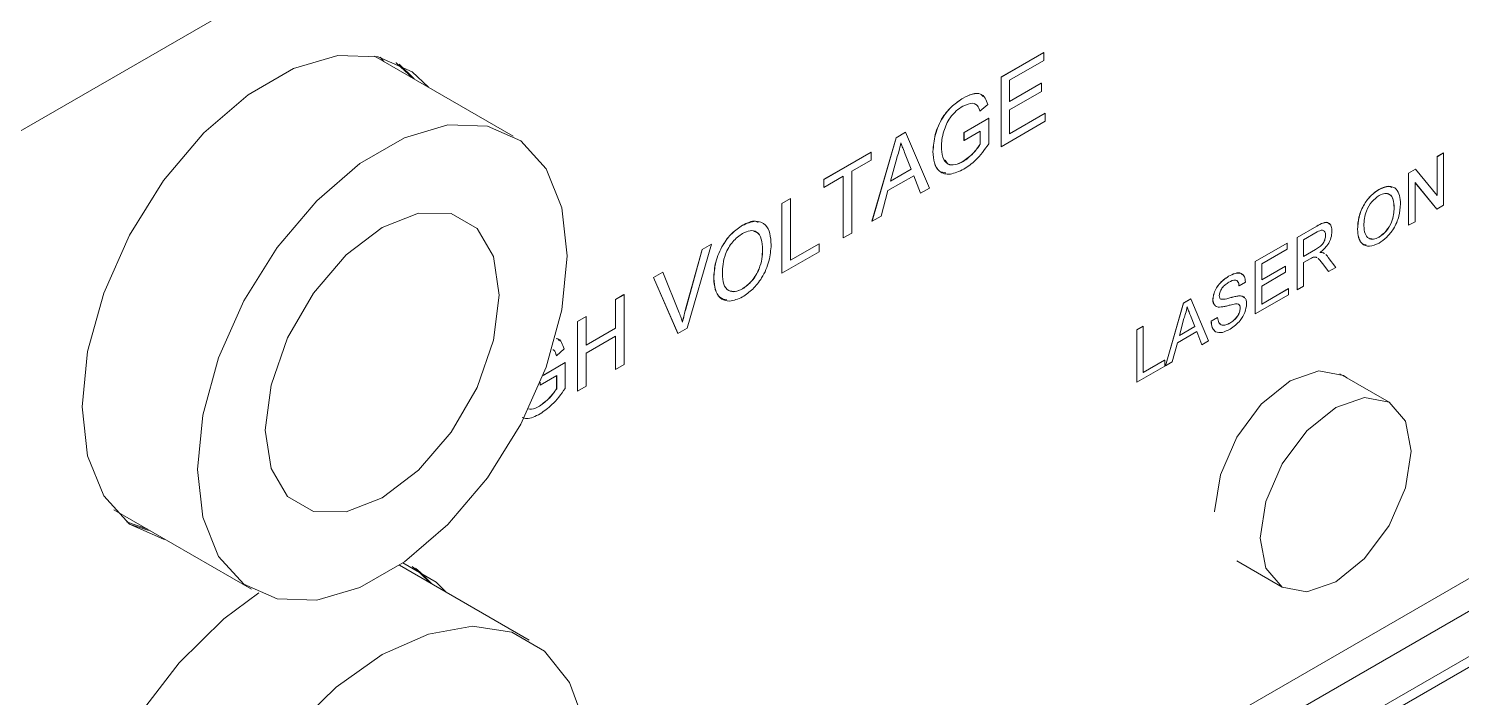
# Model space of a CAD drawing. Header units: inches. Extents: x 0.2 to 38.3, y 0.1 to 29.6.
# Drawn here: x 31.954 to 33.296, y 15.186 to 15.812 of the extents above; entities that cross this region are included whole.
import ezdxf

# ---------------------------------------------------------------- set-up
doc = ezdxf.new("R2010")
doc.units = ezdxf.units.IN
doc.header["$LTSCALE"] = 3.5
doc.header["$MEASUREMENT"] = 0

msp = doc.modelspace()

# ---------------------------------------------------------------- linework, layer by layer
at = {"color": 7, "linetype": 'Continuous', "lineweight": 15}
for p, q in [((31.6304, 15.5339), (37.0134, 18.6414)), ((31.6083, 14.3189), (36.8119, 17.3228)), ((36.8384, 17.3074), (31.6211, 14.2956)), ((31.5952, 14.2383), (36.8751, 17.2863)), ((31.8424, 14.3709), (36.6629, 17.1537)), ((32.408, 15.7116), (32.2781, 15.7866)), ((32.287, 15.7814), (32.2836, 15.7854)), ((32.865, 15.767), (32.9049, 15.79)), ((32.8651, 15.7669), (32.905, 15.7899)), ((32.905, 15.7824), (32.873, 15.764)), ((32.905, 15.7899), (32.9049, 15.79)), ((32.905, 15.7899), (32.905, 15.7824)), ((32.3153, 15.7651), (32.3013, 15.779)), ((32.865, 15.7016), (32.865, 15.767)), ((32.8651, 15.7669), (32.865, 15.767)), ((32.8651, 15.7016), (32.8651, 15.7669)), ((32.873, 15.764), (32.873, 15.7439)), ((32.873, 15.744), (32.9027, 15.7611)), ((32.873, 15.7439), (32.9028, 15.7611)), ((32.9028, 15.7535), (32.873, 15.7363)), ((32.9028, 15.7611), (32.9027, 15.7611)), ((32.9028, 15.7611), (32.9028, 15.7535)), ((32.8295, 15.7472), (32.8294, 15.7472)), ((32.8525, 15.7413), (32.8452, 15.7349)), ((32.8302, 15.715), (32.8534, 15.7284)), ((32.8303, 15.715), (32.8535, 15.7284)), ((32.8452, 15.7349), (32.8452, 15.735)), ((32.8535, 15.7284), (32.8534, 15.7284)), ((32.8535, 15.7284), (32.8535, 15.7042)), ((32.9064, 15.7255), (32.8651, 15.7016)), ((32.873, 15.7363), (32.873, 15.7137)), ((32.873, 15.7138), (32.9063, 15.733)), ((32.873, 15.7137), (32.9064, 15.733)), ((32.9064, 15.733), (32.9063, 15.733)), ((32.9064, 15.733), (32.9064, 15.7255)), ((32.7666, 15.7101), (32.7756, 15.7153)), ((32.7666, 15.7101), (32.7756, 15.7153)), ((32.7756, 15.7153), (32.7981, 15.6629)), ((32.7756, 15.7153), (32.7756, 15.7153)), ((32.8302, 15.7075), (32.8302, 15.715)), ((32.8303, 15.715), (32.8302, 15.715)), ((32.8455, 15.7163), (32.8303, 15.7075)), ((32.8303, 15.7075), (32.8303, 15.715)), ((32.8454, 15.7039), (32.8454, 15.7162)), ((32.8455, 15.7039), (32.8455, 15.7163)), ((32.7441, 15.6319), (32.7666, 15.7101)), ((32.7442, 15.6318), (32.7666, 15.7101)), ((32.7666, 15.7101), (32.7666, 15.7101)), ((32.8303, 15.7075), (32.8302, 15.7075)), ((32.8455, 15.7039), (32.8454, 15.7039)), ((32.8651, 15.7016), (32.865, 15.7016)), ((32.6989, 15.6711), (32.7432, 15.6966)), ((32.699, 15.671), (32.7432, 15.6966)), ((32.7432, 15.689), (32.7251, 15.6786)), ((32.7432, 15.6966), (32.7432, 15.689)), ((32.7432, 15.6966), (32.7432, 15.6966)), ((32.7673, 15.6909), (32.7615, 15.6694)), ((32.7807, 15.6806), (32.7752, 15.6946)), ((32.7753, 15.6946), (32.7752, 15.6946)), ((32.7808, 15.6806), (32.7753, 15.6946)), ((32.8012, 15.6971), (32.8012, 15.6971)), ((32.8294, 15.6877), (32.8293, 15.6878)), ((33.2733, 15.6924), (33.2793, 15.6958)), ((33.2733, 15.6559), (33.2733, 15.6924)), ((33.2734, 15.6923), (33.2733, 15.6924)), ((33.2734, 15.6923), (33.2794, 15.6958)), ((33.2734, 15.6558), (33.2734, 15.6923)), ((33.2794, 15.6958), (33.2793, 15.6958)), ((33.2794, 15.6958), (33.2794, 15.6468)), ((32.7171, 15.674), (32.699, 15.6635)), ((32.717, 15.6162), (32.717, 15.6739)), ((32.7171, 15.6162), (32.7171, 15.674)), ((32.7251, 15.6786), (32.7251, 15.6208)), ((32.7832, 15.6744), (32.7591, 15.6605)), ((32.7615, 15.6694), (32.7808, 15.6806)), ((32.7615, 15.6695), (32.7807, 15.6806)), ((32.7808, 15.6806), (32.7807, 15.6806)), ((32.7896, 15.6581), (32.7832, 15.6744)), ((32.7896, 15.6581), (32.7832, 15.6744)), ((33.2467, 15.677), (33.253, 15.6806)), ((33.2467, 15.677), (33.253, 15.6806)), ((33.2467, 15.628), (33.2467, 15.677)), ((33.2467, 15.677), (33.2467, 15.677)), ((33.2467, 15.628), (33.2467, 15.677)), ((33.253, 15.6806), (33.253, 15.6806)), ((33.253, 15.6806), (33.2734, 15.6558)), ((32.6989, 15.6635), (32.6989, 15.6711)), ((32.699, 15.671), (32.6989, 15.6711)), ((32.699, 15.6635), (32.6989, 15.6635)), ((32.699, 15.6635), (32.699, 15.671)), ((32.7591, 15.6605), (32.7527, 15.6367)), ((32.7981, 15.6629), (32.7896, 15.6581)), ((33.219, 15.6616), (33.2189, 15.6616)), ((33.273, 15.6432), (33.2527, 15.668)), ((33.2527, 15.668), (33.2527, 15.6314)), ((33.273, 15.6432), (33.2527, 15.6679)), ((32.6598, 15.6485), (32.6677, 15.6531)), ((32.6598, 15.6484), (32.6678, 15.653)), ((32.6598, 15.5831), (32.6598, 15.6485)), ((32.6598, 15.6484), (32.6598, 15.6485)), ((32.6598, 15.5831), (32.6598, 15.6484)), ((32.6678, 15.653), (32.6677, 15.6531)), ((32.6678, 15.653), (32.6678, 15.5953)), ((32.7896, 15.6581), (32.7896, 15.6581)), ((33.2794, 15.6468), (33.273, 15.6432)), ((32.7442, 15.6318), (32.7441, 15.6319)), ((32.7527, 15.6367), (32.7442, 15.6318)), ((33.2331, 15.6446), (33.2331, 15.6446)), ((33.273, 15.6432), (33.273, 15.6432)), ((32.6229, 15.6279), (32.6228, 15.628)), ((32.7251, 15.6208), (32.7171, 15.6162)), ((33.1422, 15.6167), (33.1606, 15.6273)), ((33.1423, 15.6167), (33.1607, 15.6273)), ((33.1609, 15.6218), (33.1483, 15.6145)), ((33.1607, 15.6273), (33.1606, 15.6273)), ((33.1689, 15.6187), (33.1689, 15.6187)), ((33.1989, 15.6242), (33.1988, 15.6242)), ((33.2527, 15.6314), (33.2467, 15.628)), ((33.2467, 15.628), (33.2467, 15.628)), ((32.5696, 15.5496), (32.5851, 15.6054)), ((32.5697, 15.5496), (32.5851, 15.6053)), ((32.5938, 15.6103), (32.5709, 15.5318)), ((32.5851, 15.6054), (32.5937, 15.6103)), ((32.5851, 15.6053), (32.5938, 15.6103)), ((32.5851, 15.6053), (32.5851, 15.6054)), ((32.5938, 15.6103), (32.5937, 15.6103)), ((32.6417, 15.6053), (32.6416, 15.6053)), ((32.6678, 15.5953), (32.6946, 15.6108)), ((32.6678, 15.5953), (32.6946, 15.6107)), ((32.6946, 15.6107), (32.6946, 15.6108)), ((32.6946, 15.6107), (32.6946, 15.6032)), ((32.7171, 15.6162), (32.717, 15.6162)), ((33.1031, 15.5941), (33.133, 15.6114)), ((33.1031, 15.5941), (33.133, 15.6113)), ((33.133, 15.6057), (33.1091, 15.5919)), ((33.133, 15.6113), (33.133, 15.6114)), ((33.133, 15.6113), (33.133, 15.6057)), ((33.1422, 15.5677), (33.1422, 15.6167)), ((33.1423, 15.6167), (33.1422, 15.6167)), ((33.1423, 15.5677), (33.1423, 15.6167)), ((33.1483, 15.6145), (33.1483, 15.5988)), ((33.1483, 15.5988), (33.1596, 15.6054)), ((33.1483, 15.5988), (33.1596, 15.6053)), ((33.1596, 15.6053), (33.1596, 15.6054)), ((33.219, 15.617), (33.2189, 15.617)), ((32.6946, 15.6032), (32.6598, 15.5831)), ((33.1031, 15.5451), (33.1031, 15.5941)), ((33.1031, 15.5941), (33.1031, 15.5941)), ((33.1031, 15.5451), (33.1031, 15.5941)), ((33.1091, 15.5919), (33.1091, 15.5768)), ((33.1544, 15.5967), (33.1483, 15.5931)), ((33.1483, 15.5931), (33.1483, 15.5711)), ((33.1715, 15.5846), (33.1662, 15.5919)), ((33.1663, 15.5919), (33.1662, 15.5919)), ((33.1715, 15.5846), (33.1663, 15.5919)), ((33.1669, 15.6022), (33.1677, 15.6015)), ((33.167, 15.6021), (33.1669, 15.6022)), ((33.167, 15.6021), (33.1678, 15.6015)), ((33.1714, 15.598), (33.1784, 15.5885)), ((32.5394, 15.579), (32.5481, 15.584)), ((32.5622, 15.5269), (32.5394, 15.579)), ((32.5395, 15.579), (32.5394, 15.579)), ((32.5395, 15.579), (32.5481, 15.584)), ((32.5623, 15.5268), (32.5395, 15.579)), ((32.5481, 15.584), (32.5635, 15.546)), ((32.5481, 15.584), (32.5481, 15.584)), ((32.596, 15.5781), (32.5959, 15.5781)), ((32.6598, 15.5831), (32.6598, 15.5831)), ((33.0781, 15.5803), (33.0781, 15.5803)), ((33.1091, 15.5769), (33.1313, 15.5897)), ((33.1091, 15.5768), (33.1314, 15.5897)), ((33.1314, 15.584), (33.1091, 15.5711)), ((33.1314, 15.5897), (33.1313, 15.5897)), ((33.1314, 15.5897), (33.1314, 15.584)), ((33.1784, 15.5885), (33.1715, 15.5846)), ((33.1715, 15.5846), (33.1715, 15.5846)), ((32.6228, 15.5684), (32.6227, 15.5685)), ((33.0879, 15.5714), (33.0878, 15.5715)), ((33.0939, 15.5749), (33.0879, 15.5714)), ((33.1091, 15.5711), (33.1091, 15.5542)), ((33.1091, 15.5543), (33.1341, 15.5687)), ((33.1091, 15.5542), (33.1341, 15.5686)), ((33.1341, 15.5686), (33.1341, 15.5687)), ((33.1341, 15.5686), (33.1341, 15.563)), ((33.1423, 15.5677), (33.1422, 15.5677)), ((33.1483, 15.5711), (33.1423, 15.5677)), ((32.5038, 15.5585), (32.5118, 15.5631)), ((32.5038, 15.5317), (32.5038, 15.5585)), ((32.5039, 15.5584), (32.5038, 15.5585)), ((32.5039, 15.5584), (32.5119, 15.563)), ((32.5039, 15.5316), (32.5039, 15.5584)), ((32.5119, 15.563), (32.5118, 15.5631)), ((32.5119, 15.563), (32.5119, 15.4977)), ((33.0189, 15.4965), (33.0358, 15.5553)), ((33.019, 15.4965), (33.0358, 15.5552)), ((33.0358, 15.5553), (33.0425, 15.5592)), ((33.0358, 15.5552), (33.0426, 15.5591)), ((33.0358, 15.5552), (33.0358, 15.5553)), ((33.0426, 15.5591), (33.0425, 15.5592)), ((33.0426, 15.5591), (33.0594, 15.5198)), ((33.0634, 15.5583), (33.0633, 15.5584)), ((33.0876, 15.5619), (33.0875, 15.5619)), ((33.1341, 15.563), (33.1031, 15.5451)), ((32.4683, 15.5379), (32.4763, 15.5425)), ((32.4683, 15.4726), (32.4683, 15.5379)), ((32.4684, 15.5379), (32.4683, 15.5379)), ((32.4684, 15.5379), (32.4763, 15.5425)), ((32.4684, 15.4726), (32.4684, 15.5379)), ((32.4763, 15.5425), (32.4763, 15.5425)), ((32.4763, 15.5425), (32.4763, 15.5157)), ((32.5697, 15.5496), (32.5696, 15.5496)), ((33.0363, 15.5408), (33.032, 15.5247)), ((33.0465, 15.5331), (33.0423, 15.5436)), ((33.0464, 15.5331), (33.0423, 15.5436)), ((33.0423, 15.5436), (33.0423, 15.5436)), ((33.0617, 15.5382), (33.0677, 15.5417)), ((33.0618, 15.5382), (33.0617, 15.5382)), ((33.0618, 15.5382), (33.0678, 15.5416)), ((33.0678, 15.5416), (33.0677, 15.5417)), ((33.089, 15.5505), (33.0889, 15.5505)), ((33.1031, 15.5451), (33.1031, 15.5451)), ((32.4763, 15.5158), (32.5038, 15.5317)), ((32.4763, 15.5157), (32.5039, 15.5316)), ((32.5039, 15.5316), (32.5038, 15.5317)), ((32.5623, 15.5268), (32.5622, 15.5269)), ((32.5709, 15.5318), (32.5623, 15.5268)), ((32.9921, 15.53), (32.9981, 15.5335)), ((32.9921, 15.4811), (32.9921, 15.53)), ((32.9922, 15.53), (32.9921, 15.53)), ((32.9922, 15.53), (32.9981, 15.5335)), ((32.9922, 15.481), (32.9922, 15.53)), ((32.9981, 15.5335), (32.9981, 15.4901)), ((32.9981, 15.5335), (32.9981, 15.5335)), ((33.0483, 15.5285), (33.0302, 15.518)), ((33.032, 15.5247), (33.0465, 15.5331)), ((33.032, 15.5248), (33.0464, 15.5331)), ((33.0465, 15.5331), (33.0464, 15.5331)), ((33.053, 15.5162), (33.0482, 15.5284)), ((33.0531, 15.5162), (33.0483, 15.5285)), ((33.0793, 15.5363), (33.0792, 15.5364)), ((32.4558, 15.5123), (32.4485, 15.5059)), ((32.5039, 15.5241), (32.4763, 15.5082)), ((32.5038, 15.4931), (32.5038, 15.524)), ((32.5039, 15.4931), (32.5039, 15.5241)), ((33.0302, 15.518), (33.0253, 15.5002)), ((33.0531, 15.5162), (33.053, 15.5162)), ((33.0594, 15.5198), (33.0531, 15.5162)), ((32.4361, 15.4876), (32.4567, 15.4994)), ((32.4361, 15.4874), (32.4568, 15.4994)), ((32.4485, 15.5059), (32.4485, 15.506)), ((32.4568, 15.4994), (32.4567, 15.4994)), ((32.4568, 15.4994), (32.4568, 15.4752)), ((32.4763, 15.5082), (32.4763, 15.4772)), ((32.5119, 15.4977), (32.5039, 15.4931)), ((32.9981, 15.4902), (33.0182, 15.5018)), ((32.9981, 15.4901), (33.0183, 15.5017)), ((33.0183, 15.5017), (33.0182, 15.5018)), ((33.0183, 15.5017), (33.0183, 15.4961)), ((33.0253, 15.5002), (33.019, 15.4965)), ((32.4488, 15.4872), (32.4335, 15.4784)), ((32.4487, 15.4749), (32.4487, 15.4872)), ((32.4488, 15.4749), (32.4488, 15.4872)), ((32.5039, 15.4931), (32.5038, 15.4931)), ((33.0183, 15.4961), (32.9922, 15.481)), ((33.019, 15.4965), (33.0189, 15.4965)), ((33.2284, 15.4623), (33.1823, 15.4889)), ((32.4335, 15.4784), (32.4335, 15.481)), ((32.4335, 15.4785), (32.4335, 15.4808)), ((32.4335, 15.4784), (32.4335, 15.4785)), ((32.4488, 15.4749), (32.4487, 15.4749)), ((32.4684, 15.4726), (32.4683, 15.4726)), ((32.4763, 15.4772), (32.4684, 15.4726)), ((32.9922, 15.481), (32.9921, 15.4811)), ((32.4327, 15.4587), (32.4326, 15.4587)), ((32.0342, 15.3616), (32.163, 15.2873)), ((32.046, 15.3503), (32.0658, 15.3434)), ((32.423, 15.2395), (32.3016, 15.3096)), ((33.0857, 15.3138), (33.1284, 15.2891))]:
    msp.add_line(p, q, dxfattribs=at)
at = {"color": 7, "linetype": 'Continuous', "lineweight": 15, "flags": 128}
for points in [[(32.3289, 15.7573), (32.3134, 15.7717), (32.2815, 15.7859), (32.2438, 15.787), (32.2024, 15.7749), (32.1598, 15.7503), (32.1184, 15.7146), (32.0807, 15.67), (32.0488, 15.6189), (32.0246, 15.5645), (32.0095, 15.5097), (32.0043, 15.4579), (32.0095, 15.412), (32.0246, 15.3747), (32.0488, 15.3482), (32.0807, 15.334), (32.0828, 15.3335)], [(32.314, 15.7659), (32.2986, 15.7803), (32.2984, 15.7804)], [(32.4587, 15.5994), (32.4537, 15.6444), (32.4389, 15.681), (32.4152, 15.707), (32.3839, 15.7209), (32.3469, 15.722), (32.3064, 15.7101), (32.2646, 15.686), (32.2241, 15.651), (32.1871, 15.6073), (32.1558, 15.5572), (32.1321, 15.5038), (32.1173, 15.4502), (32.1123, 15.3994), (32.1173, 15.3545), (32.1321, 15.3179), (32.1558, 15.2919), (32.1871, 15.278), (32.2241, 15.2769), (32.2646, 15.2888), (32.3064, 15.3129), (32.3469, 15.3478), (32.3839, 15.3916), (32.4152, 15.4416), (32.4389, 15.495), (32.4537, 15.5487), (32.4587, 15.5994)], [(32.3951, 15.5627), (32.3897, 15.5987), (32.3742, 15.625), (32.3499, 15.639), (32.3194, 15.6394), (32.2855, 15.626), (32.2516, 15.6003), (32.2211, 15.5646), (32.1968, 15.5226), (32.1813, 15.4784), (32.1759, 15.4362), (32.1813, 15.4001), (32.1968, 15.3739), (32.2211, 15.3599), (32.2516, 15.3595), (32.2855, 15.3729), (32.3194, 15.3986), (32.3499, 15.4342), (32.3742, 15.4762), (32.3897, 15.5205), (32.3951, 15.5627)], [(33.1888, 15.4852), (33.1857, 15.4872), (33.1627, 15.4917), (33.1357, 15.4823), (33.1086, 15.4605), (33.0857, 15.4295), (33.0704, 15.3942), (33.065, 15.3598), (33.065, 15.3597)], [(33.1784, 15.2941), (33.2055, 15.3159), (33.2284, 15.3468), (33.2438, 15.3822), (33.2491, 15.4165), (33.2438, 15.4447), (33.2284, 15.4623), (33.2055, 15.4668), (33.1784, 15.4574), (33.1514, 15.4355), (33.1284, 15.4046), (33.1131, 15.3693), (33.1077, 15.3349), (33.1131, 15.3068), (33.1284, 15.2891), (33.1514, 15.2847), (33.1784, 15.2941)], [(32.0489, 15.3481), (32.0658, 15.3426), (32.068, 15.3421)], [(32.3454, 15.2843), (32.3359, 15.2938), (32.3048, 15.3118)], [(32.3305, 15.2929), (32.321, 15.3023), (32.3135, 15.3083)], [(32.3319, 15.2921), (32.321, 15.3032), (32.3167, 15.3068)], [(32.1699, 15.2837), (32.137, 15.2593), (32.0952, 15.2183), (32.0577, 15.1694), (32.0263, 15.1151), (32.0027, 15.0581), (31.9881, 15.0013), (31.9831, 14.9476), (31.9881, 14.8996), (32.0027, 14.8597), (32.0263, 14.83), (32.0577, 14.8119), (32.0693, 14.8086)], [(32.4751, 15.1608), (32.4607, 15.1999), (32.4375, 15.2291), (32.4067, 15.2469), (32.3699, 15.2524), (32.3288, 15.2452), (32.2855, 15.2259), (32.2422, 15.1953), (32.2011, 15.155)]]:
    msp.add_lwpolyline(points, dxfattribs=at)
at = {"color": 7, "linetype": 'Continuous', "lineweight": 15}
for points, knots in [([(32.8012, 15.6971), (32.8016, 15.7023), (32.8024, 15.7127), (32.8092, 15.7287), (32.8193, 15.7406), (32.826, 15.745), (32.8294, 15.7472)], [0, 0, 0, 0, 0.280345, 0.55931, 0.779318, 1, 1, 1, 1]), ([(32.8012, 15.6971), (32.8017, 15.7023), (32.8025, 15.7126), (32.8093, 15.7287), (32.8194, 15.7405), (32.8261, 15.745), (32.8295, 15.7472)], [0, 0, 0, 0, 0.280345, 0.55931, 0.779318, 1, 1, 1, 1]), ([(32.8293, 15.7396), (32.8272, 15.7382), (32.823, 15.7355), (32.8175, 15.7295), (32.8136, 15.7227), (32.8121, 15.7184), (32.8113, 15.7163)], [0, 0, 0, 0, 0.2802772, 0.5599547, 0.7798444, 1, 1, 1, 1]), ([(32.8452, 15.7349), (32.8446, 15.7368), (32.8433, 15.7406), (32.8378, 15.7434), (32.8325, 15.741), (32.8293, 15.7396)], [0, 0, 0, 0, 0.281604, 0.560891, 1, 1, 1, 1]), ([(32.8294, 15.7472), (32.8323, 15.7486), (32.838, 15.7515), (32.845, 15.7521), (32.8474, 15.7496), (32.8482, 15.7488)], [0, 0, 0, 0, 0.408619, 0.815851, 1, 1, 1, 1]), ([(32.8295, 15.7472), (32.8324, 15.7486), (32.8382, 15.7515), (32.8457, 15.7518), (32.8505, 15.7477), (32.8519, 15.7434), (32.8525, 15.7413)], [0, 0, 0, 0, 0.280404, 0.559855, 0.779464, 1, 1, 1, 1]), ([(32.8452, 15.735), (32.8446, 15.737), (32.8436, 15.7403), (32.8409, 15.7413), (32.8397, 15.7417)], [0, 0, 0, 0, 0.589953, 1, 1, 1, 1]), ([(32.8113, 15.7163), (32.8106, 15.7135), (32.8094, 15.7086), (32.8093, 15.704), (32.8092, 15.702)], [0, 0, 0, 0, 0.559778, 1, 1, 1, 1]), ([(32.7711, 15.7052), (32.7706, 15.7025), (32.7696, 15.6978), (32.768, 15.693), (32.7673, 15.6909)], [0, 0, 0, 0, 0.559913, 1, 1, 1, 1]), ([(32.7753, 15.6946), (32.7745, 15.6966), (32.7731, 15.7001), (32.7718, 15.7036), (32.7711, 15.7052)], [0, 0, 0, 0, 0.5600011, 1, 1, 1, 1]), ([(32.7752, 15.6946), (32.7745, 15.6966), (32.7731, 15.7001), (32.7717, 15.7036), (32.7711, 15.7052)], [0, 0, 0, 0, 0.5600011, 1, 1, 1, 1]), ([(32.8092, 15.702), (32.8094, 15.6984), (32.8097, 15.6913), (32.8145, 15.6847), (32.8219, 15.6842), (32.8269, 15.6865), (32.8294, 15.6877)], [0, 0, 0, 0, 0.280808, 0.559487, 0.779454, 1, 1, 1, 1]), ([(32.8293, 15.6878), (32.8326, 15.6901), (32.8385, 15.6943), (32.8433, 15.701), (32.8454, 15.7039)], [0, 0, 0, 0, 0.559421, 1, 1, 1, 1]), ([(32.8294, 15.6877), (32.8327, 15.6901), (32.8386, 15.6943), (32.8434, 15.7009), (32.8455, 15.7039)], [0, 0, 0, 0, 0.559421, 1, 1, 1, 1]), ([(32.8535, 15.7042), (32.8495, 15.6988), (32.8424, 15.689), (32.8338, 15.6831), (32.8301, 15.6806)], [0, 0, 0, 0, 0.559921, 1, 1, 1, 1]), ([(32.8132, 15.6772), (32.8111, 15.6774), (32.806, 15.6781), (32.802, 15.6861), (32.8015, 15.6935), (32.8012, 15.6971)], [0, 0, 0, 0, 0.270856, 0.635048, 1, 1, 1, 1]), ([(32.8301, 15.6806), (32.8258, 15.6786), (32.8172, 15.6746), (32.8071, 15.6772), (32.802, 15.6859), (32.8015, 15.6934), (32.8012, 15.6971)], [0, 0, 0, 0, 0.280197, 0.559019, 0.77928, 1, 1, 1, 1]), ([(32.8126, 15.6891), (32.8134, 15.6877), (32.8153, 15.6843), (32.8219, 15.6843), (32.8269, 15.6866), (32.8293, 15.6878)], [0, 0, 0, 0, 0.266766, 0.632901, 1, 1, 1, 1]), ([(33.1988, 15.6242), (33.199, 15.628), (33.1994, 15.6356), (33.2044, 15.6474), (33.2114, 15.6566), (33.2164, 15.6599), (33.2189, 15.6616)], [0, 0, 0, 0, 0.2805705, 0.5595737, 0.7795613, 1, 1, 1, 1]), ([(33.1989, 15.6242), (33.1991, 15.628), (33.1995, 15.6355), (33.2044, 15.6473), (33.2115, 15.6566), (33.2165, 15.6599), (33.219, 15.6616)], [0, 0, 0, 0, 0.2805705, 0.5595737, 0.7795613, 1, 1, 1, 1]), ([(33.2189, 15.6616), (33.2222, 15.6633), (33.2268, 15.6656), (33.23, 15.6639), (33.231, 15.6634)], [0, 0, 0, 0, 0.703082, 1, 1, 1, 1]), ([(33.219, 15.6616), (33.2221, 15.663), (33.2284, 15.6657), (33.2352, 15.6628), (33.2386, 15.6562), (33.2389, 15.6507), (33.2391, 15.648)], [0, 0, 0, 0, 0.279565, 0.558584, 0.779087, 1, 1, 1, 1]), ([(33.219, 15.656), (33.2167, 15.6542), (33.2119, 15.6507), (33.2054, 15.6395), (33.205, 15.6321), (33.2048, 15.6276)], [0, 0, 0, 0, 0.280131, 0.559653, 1, 1, 1, 1]), ([(33.2331, 15.6446), (33.233, 15.6472), (33.2327, 15.6523), (33.2295, 15.6573), (33.2245, 15.6584), (33.2209, 15.6568), (33.219, 15.656)], [0, 0, 0, 0, 0.280798, 0.560069, 0.779984, 1, 1, 1, 1]), ([(33.2391, 15.648), (33.2388, 15.6442), (33.2383, 15.6368), (33.2334, 15.6252), (33.2263, 15.6164), (33.2214, 15.613), (33.219, 15.6113)], [0, 0, 0, 0, 0.2803528, 0.5595027, 0.7796368, 1, 1, 1, 1]), ([(33.2331, 15.6446), (33.2329, 15.6472), (33.2326, 15.6522), (33.2302, 15.6569), (33.2277, 15.6572), (33.2271, 15.6573)], [0, 0, 0, 0, 0.4369872, 0.8715994, 1, 1, 1, 1]), ([(32.6228, 15.628), (32.6272, 15.6303), (32.6328, 15.6332), (32.6367, 15.6312), (32.6376, 15.6308)], [0, 0, 0, 0, 0.7774809, 1, 1, 1, 1]), ([(32.6229, 15.6279), (32.627, 15.6298), (32.6354, 15.6334), (32.6445, 15.6295), (32.649, 15.6207), (32.6494, 15.6134), (32.6497, 15.6098)], [0, 0, 0, 0, 0.279565, 0.558583, 0.779087, 1, 1, 1, 1]), ([(33.2189, 15.617), (33.2212, 15.6187), (33.2259, 15.6221), (33.2307, 15.6304), (33.2328, 15.6382), (33.233, 15.6425), (33.2331, 15.6446)], [0, 0, 0, 0, 0.279102, 0.558193, 0.778806, 1, 1, 1, 1]), ([(33.219, 15.617), (33.2213, 15.6186), (33.2259, 15.622), (33.2308, 15.6304), (33.2329, 15.6381), (33.233, 15.6424), (33.2331, 15.6446)], [0, 0, 0, 0, 0.279102, 0.558193, 0.778806, 1, 1, 1, 1]), ([(32.5959, 15.5781), (32.5962, 15.5832), (32.5968, 15.5933), (32.6034, 15.609), (32.6128, 15.6213), (32.6195, 15.6257), (32.6228, 15.628)], [0, 0, 0, 0, 0.28057, 0.559574, 0.779561, 1, 1, 1, 1]), ([(32.596, 15.5781), (32.5963, 15.5831), (32.5968, 15.5932), (32.6034, 15.6089), (32.6129, 15.6212), (32.6195, 15.6257), (32.6229, 15.6279)], [0, 0, 0, 0, 0.28057, 0.559574, 0.779561, 1, 1, 1, 1]), ([(32.6229, 15.6204), (32.6197, 15.6181), (32.6134, 15.6135), (32.6047, 15.5985), (32.6042, 15.5886), (32.604, 15.5826)], [0, 0, 0, 0, 0.2801281, 0.5596528, 1, 1, 1, 1]), ([(32.6417, 15.6053), (32.6415, 15.6087), (32.6411, 15.6156), (32.6369, 15.6222), (32.6302, 15.6237), (32.6253, 15.6215), (32.6229, 15.6204)], [0, 0, 0, 0, 0.280797, 0.56007, 0.779984, 1, 1, 1, 1]), ([(32.6416, 15.6053), (32.6414, 15.6087), (32.641, 15.6154), (32.6378, 15.6216), (32.6344, 15.6221), (32.6336, 15.6222)], [0, 0, 0, 0, 0.436988, 0.871603, 1, 1, 1, 1]), ([(33.1596, 15.6053), (33.1609, 15.6061), (33.1633, 15.6075), (33.1667, 15.6109), (33.1686, 15.6152), (33.1688, 15.6175), (33.1689, 15.6187)], [0, 0, 0, 0, 0.281567, 0.560239, 0.779873, 1, 1, 1, 1]), ([(33.1596, 15.6054), (33.1608, 15.6061), (33.1633, 15.6076), (33.1667, 15.6109), (33.1685, 15.6152), (33.1688, 15.6176), (33.1689, 15.6187)], [0, 0, 0, 0, 0.281567, 0.560239, 0.779873, 1, 1, 1, 1]), ([(33.1606, 15.6273), (33.1625, 15.6284), (33.1664, 15.6305), (33.171, 15.6313), (33.1722, 15.6295), (33.1724, 15.6292)], [0, 0, 0, 0, 0.447609, 0.888639, 1, 1, 1, 1]), ([(33.1607, 15.6273), (33.1627, 15.6284), (33.1665, 15.6306), (33.1718, 15.6309), (33.1745, 15.6273), (33.1748, 15.624), (33.1749, 15.6223)], [0, 0, 0, 0, 0.2816706, 0.5592016, 0.7794114, 1, 1, 1, 1]), ([(33.1689, 15.6187), (33.1688, 15.6199), (33.1686, 15.6223), (33.1656, 15.6241), (33.1627, 15.6227), (33.1609, 15.6218)], [0, 0, 0, 0, 0.2804067, 0.5599811, 1, 1, 1, 1]), ([(33.1749, 15.6223), (33.1747, 15.6203), (33.1744, 15.6163), (33.1705, 15.6083), (33.1663, 15.6048), (33.1637, 15.6026)], [0, 0, 0, 0, 0.280517, 0.560502, 1, 1, 1, 1]), ([(33.1689, 15.6187), (33.1688, 15.6201), (33.1687, 15.6218), (33.1677, 15.6223), (33.1674, 15.6225)], [0, 0, 0, 0, 0.762621, 1, 1, 1, 1]), ([(33.207, 15.6096), (33.2056, 15.6099), (33.2022, 15.6107), (33.1995, 15.6164), (33.199, 15.6216), (33.1988, 15.6242)], [0, 0, 0, 0, 0.264547, 0.632154, 1, 1, 1, 1]), ([(33.219, 15.6113), (33.2159, 15.61), (33.2098, 15.6072), (33.203, 15.61), (33.1995, 15.6162), (33.1991, 15.6215), (33.1989, 15.6242)], [0, 0, 0, 0, 0.279599, 0.558765, 0.779311, 1, 1, 1, 1]), ([(33.2048, 15.6276), (33.205, 15.625), (33.2053, 15.62), (33.2087, 15.6155), (33.2136, 15.6145), (33.2172, 15.6161), (33.219, 15.617)], [0, 0, 0, 0, 0.280657, 0.559885, 0.779849, 1, 1, 1, 1]), ([(32.6227, 15.5685), (32.6258, 15.5707), (32.632, 15.5752), (32.6385, 15.5864), (32.6413, 15.5967), (32.6415, 15.6024), (32.6416, 15.6053)], [0, 0, 0, 0, 0.2791009, 0.5581918, 0.7788064, 1, 1, 1, 1]), ([(32.6497, 15.6098), (32.6493, 15.6048), (32.6486, 15.5948), (32.642, 15.5794), (32.6326, 15.5676), (32.6261, 15.5632), (32.6228, 15.5609)], [0, 0, 0, 0, 0.2803534, 0.5595017, 0.7796367, 1, 1, 1, 1]), ([(32.6228, 15.5684), (32.6259, 15.5707), (32.6321, 15.5752), (32.6385, 15.5864), (32.6414, 15.5967), (32.6416, 15.6024), (32.6417, 15.6053)], [0, 0, 0, 0, 0.2791009, 0.5581918, 0.7788064, 1, 1, 1, 1]), ([(33.2107, 15.6156), (33.2116, 15.6153), (33.214, 15.6146), (33.2171, 15.6161), (33.2189, 15.617)], [0, 0, 0, 0, 0.405921, 1, 1, 1, 1]), ([(33.1573, 15.5981), (33.1568, 15.5979), (33.1558, 15.5975), (33.1548, 15.5969), (33.1544, 15.5967)], [0, 0, 0, 0, 0.5598645, 1, 1, 1, 1]), ([(33.161, 15.5975), (33.1607, 15.5978), (33.1597, 15.5985), (33.1583, 15.5983), (33.1573, 15.5981)], [0, 0, 0, 0, 0.326306, 1, 1, 1, 1]), ([(33.1662, 15.5919), (33.1654, 15.5929), (33.164, 15.5946), (33.1627, 15.5964), (33.162, 15.5969), (33.162, 15.5969)], [0, 0, 0, 0, 0.600464, 0.988958, 1, 1, 1, 1]), ([(33.1663, 15.5919), (33.1654, 15.5929), (33.1641, 15.5946), (33.1627, 15.5964), (33.162, 15.5969), (33.162, 15.5969)], [0, 0, 0, 0, 0.592801, 0.976338, 1, 1, 1, 1]), ([(33.1636, 15.6027), (33.1643, 15.6027), (33.1654, 15.6027), (33.1664, 15.6023), (33.1669, 15.6022)], [0, 0, 0, 0, 0.560117, 1, 1, 1, 1]), ([(33.1637, 15.6026), (33.1643, 15.6026), (33.1655, 15.6026), (33.1665, 15.6023), (33.167, 15.6021)], [0, 0, 0, 0, 0.560117, 1, 1, 1, 1]), ([(33.169, 15.6006), (33.1693, 15.6005), (33.1702, 15.5998), (33.1709, 15.5988), (33.1714, 15.598)], [0, 0, 0, 0, 0.231988, 1, 1, 1, 1]), ([(32.6082, 15.5581), (32.6058, 15.5586), (32.6008, 15.5597), (32.5968, 15.5676), (32.5962, 15.5746), (32.5959, 15.5781)], [0, 0, 0, 0, 0.310599, 0.655186, 1, 1, 1, 1]), ([(32.6228, 15.5609), (32.6187, 15.5591), (32.6106, 15.5555), (32.6015, 15.5592), (32.5968, 15.5675), (32.5963, 15.5745), (32.596, 15.5781)], [0, 0, 0, 0, 0.2796, 0.558766, 0.779311, 1, 1, 1, 1]), ([(32.604, 15.5826), (32.6042, 15.5792), (32.6046, 15.5724), (32.6091, 15.5665), (32.6157, 15.5651), (32.6204, 15.5673), (32.6228, 15.5684)], [0, 0, 0, 0, 0.280656, 0.559886, 0.779849, 1, 1, 1, 1]), ([(33.0633, 15.5584), (33.0635, 15.56), (33.0638, 15.5632), (33.0659, 15.5683), (33.0705, 15.5751), (33.0749, 15.5782), (33.0781, 15.5803)], [0, 0, 0, 0, 0.187029, 0.374124, 0.561141, 1, 1, 1, 1]), ([(33.0634, 15.5583), (33.0636, 15.5599), (33.0638, 15.5631), (33.066, 15.5683), (33.0706, 15.575), (33.075, 15.5781), (33.0781, 15.5803)], [0, 0, 0, 0, 0.187029, 0.374124, 0.561141, 1, 1, 1, 1]), ([(33.0781, 15.5803), (33.0802, 15.5813), (33.0843, 15.5834), (33.0892, 15.5839), (33.0907, 15.582), (33.0911, 15.5815)], [0, 0, 0, 0, 0.42643, 0.85067, 1, 1, 1, 1]), ([(33.0781, 15.5803), (33.0802, 15.5813), (33.0844, 15.5834), (33.0899, 15.5835), (33.0932, 15.5802), (33.0937, 15.5767), (33.0939, 15.5749)], [0, 0, 0, 0, 0.280797, 0.560152, 0.779877, 1, 1, 1, 1]), ([(32.6118, 15.5667), (32.6131, 15.5662), (32.6162, 15.5652), (32.6203, 15.5673), (32.6227, 15.5685)], [0, 0, 0, 0, 0.405926, 1, 1, 1, 1]), ([(33.0784, 15.5748), (33.0772, 15.574), (33.0749, 15.5726), (33.0719, 15.5695), (33.0698, 15.5656), (33.0695, 15.5634), (33.0694, 15.5623)], [0, 0, 0, 0, 0.281292, 0.560824, 0.780681, 1, 1, 1, 1]), ([(33.0879, 15.5714), (33.0877, 15.5728), (33.0872, 15.5754), (33.0838, 15.5775), (33.0804, 15.5758), (33.0784, 15.5748)], [0, 0, 0, 0, 0.281095, 0.56029, 1, 1, 1, 1]), ([(33.0878, 15.5715), (33.0877, 15.573), (33.0875, 15.5748), (33.0863, 15.5754), (33.0861, 15.5755)], [0, 0, 0, 0, 0.786419, 1, 1, 1, 1]), ([(33.0392, 15.5515), (33.0388, 15.5495), (33.0381, 15.546), (33.0369, 15.5424), (33.0363, 15.5408)], [0, 0, 0, 0, 0.559913, 1, 1, 1, 1]), ([(33.0423, 15.5436), (33.0417, 15.5451), (33.0406, 15.5477), (33.0396, 15.5504), (33.0391, 15.5516)], [0, 0, 0, 0, 0.560002, 1, 1, 1, 1]), ([(33.0423, 15.5436), (33.0417, 15.5451), (33.0407, 15.5477), (33.0397, 15.5503), (33.0392, 15.5515)], [0, 0, 0, 0, 0.560002, 1, 1, 1, 1]), ([(33.0656, 15.5528), (33.0653, 15.553), (33.0638, 15.5539), (33.0635, 15.5564), (33.0633, 15.5584)], [0, 0, 0, 0, 0.218731, 1, 1, 1, 1]), ([(33.0697, 15.5514), (33.0687, 15.5514), (33.0668, 15.5516), (33.0641, 15.5535), (33.0637, 15.5565), (33.0634, 15.5583)], [0, 0, 0, 0, 0.281449, 0.562274, 1, 1, 1, 1]), ([(33.0694, 15.5623), (33.0695, 15.5614), (33.0696, 15.5598), (33.0705, 15.5591), (33.0709, 15.5588)], [0, 0, 0, 0, 0.559614, 1, 1, 1, 1]), ([(33.0845, 15.5545), (33.0828, 15.5541), (33.08, 15.5536), (33.0761, 15.5524), (33.0728, 15.5516), (33.0707, 15.5515), (33.0697, 15.5514)], [0, 0, 0, 0, 0.33994, 0.560027, 0.78008, 1, 1, 1, 1]), ([(33.0709, 15.5588), (33.0726, 15.5588), (33.0756, 15.5588), (33.0801, 15.5603), (33.0839, 15.5614), (33.0863, 15.5617), (33.0875, 15.5619)], [0, 0, 0, 0, 0.338407, 0.558975, 0.779536, 1, 1, 1, 1]), ([(33.0709, 15.5588), (33.0727, 15.5588), (33.0757, 15.5588), (33.0802, 15.5603), (33.084, 15.5613), (33.0864, 15.5617), (33.0876, 15.5619)], [0, 0, 0, 0, 0.338407, 0.558975, 0.779536, 1, 1, 1, 1]), ([(33.095, 15.5543), (33.0946, 15.5517), (33.0939, 15.5465), (33.0882, 15.537), (33.0828, 15.5332), (33.0796, 15.5308)], [0, 0, 0, 0, 0.279942, 0.560078, 1, 1, 1, 1]), ([(33.089, 15.5505), (33.0889, 15.5513), (33.0888, 15.5529), (33.0872, 15.5546), (33.0855, 15.5545), (33.0845, 15.5545)], [0, 0, 0, 0, 0.280088, 0.55997, 1, 1, 1, 1]), ([(33.0875, 15.5619), (33.0887, 15.5619), (33.0906, 15.562), (33.092, 15.5609), (33.0925, 15.5604)], [0, 0, 0, 0, 0.595635, 1, 1, 1, 1]), ([(33.0876, 15.5619), (33.0887, 15.5619), (33.091, 15.5618), (33.0934, 15.5602), (33.0948, 15.5576), (33.0949, 15.5554), (33.095, 15.5543)], [0, 0, 0, 0, 0.280372, 0.559911, 0.779859, 1, 1, 1, 1]), ([(33.0889, 15.5505), (33.0889, 15.5514), (33.0888, 15.5528), (33.088, 15.5535), (33.0877, 15.5537)], [0, 0, 0, 0, 0.5879, 1, 1, 1, 1]), ([(32.5635, 15.546), (32.5642, 15.5444), (32.5653, 15.5416), (32.5662, 15.5386), (32.5666, 15.5373)], [0, 0, 0, 0, 0.559998, 1, 1, 1, 1]), ([(32.5666, 15.5373), (32.5671, 15.5396), (32.568, 15.5437), (32.5691, 15.5478), (32.5696, 15.5496)], [0, 0, 0, 0, 0.559972, 1, 1, 1, 1]), ([(32.5666, 15.5373), (32.5672, 15.5396), (32.5681, 15.5436), (32.5692, 15.5478), (32.5697, 15.5496)], [0, 0, 0, 0, 0.559972, 1, 1, 1, 1]), ([(33.0649, 15.5296), (33.0641, 15.5304), (33.0622, 15.5323), (33.0619, 15.536), (33.0617, 15.5382)], [0, 0, 0, 0, 0.409523, 1, 1, 1, 1]), ([(33.0796, 15.5308), (33.0771, 15.5296), (33.0722, 15.527), (33.0659, 15.5275), (33.0625, 15.5319), (33.062, 15.5361), (33.0618, 15.5382)], [0, 0, 0, 0, 0.280812, 0.559562, 0.779619, 1, 1, 1, 1]), ([(33.0678, 15.5416), (33.068, 15.5399), (33.0685, 15.5364), (33.0716, 15.5342), (33.0755, 15.5344), (33.078, 15.5357), (33.0793, 15.5363)], [0, 0, 0, 0, 0.280631, 0.558672, 0.779194, 1, 1, 1, 1]), ([(33.0792, 15.5364), (33.0805, 15.5372), (33.083, 15.5389), (33.0863, 15.5425), (33.0885, 15.5468), (33.0888, 15.5493), (33.0889, 15.5505)], [0, 0, 0, 0, 0.280912, 0.560811, 0.780502, 1, 1, 1, 1]), ([(33.0793, 15.5363), (33.0806, 15.5372), (33.0831, 15.5388), (33.0864, 15.5425), (33.0886, 15.5468), (33.0888, 15.5492), (33.089, 15.5505)], [0, 0, 0, 0, 0.280912, 0.560811, 0.780502, 1, 1, 1, 1]), ([(33.07, 15.5361), (33.0706, 15.5355), (33.072, 15.5341), (33.0755, 15.5345), (33.078, 15.5358), (33.0792, 15.5364)], [0, 0, 0, 0, 0.286693, 0.643117, 1, 1, 1, 1]), ([(32.4485, 15.506), (32.448, 15.5081), (32.4474, 15.5105), (32.4456, 15.5114), (32.4453, 15.5115)], [0, 0, 0, 0, 0.848346, 1, 1, 1, 1]), ([(32.4485, 15.5059), (32.448, 15.508), (32.4475, 15.5105), (32.4457, 15.5113), (32.4454, 15.5114)], [0, 0, 0, 0, 0.848346, 1, 1, 1, 1]), ([(32.4485, 15.5219), (32.4487, 15.5219), (32.45, 15.522), (32.4508, 15.5208), (32.4515, 15.5198)], [0, 0, 0, 0, 0.141797, 1, 1, 1, 1]), ([(32.4485, 15.5218), (32.4487, 15.5219), (32.451, 15.5219), (32.4537, 15.5184), (32.4551, 15.5143), (32.4558, 15.5123)], [0, 0, 0, 0, 0.045289, 0.521639, 1, 1, 1, 1]), ([(32.4326, 15.4587), (32.4359, 15.4611), (32.4418, 15.4653), (32.4466, 15.472), (32.4487, 15.4749)], [0, 0, 0, 0, 0.559419, 1, 1, 1, 1]), ([(32.4327, 15.4587), (32.436, 15.461), (32.4419, 15.4652), (32.4467, 15.4719), (32.4488, 15.4749)], [0, 0, 0, 0, 0.559419, 1, 1, 1, 1]), ([(32.4568, 15.4752), (32.4528, 15.4697), (32.4457, 15.46), (32.4371, 15.4541), (32.4334, 15.4515)], [0, 0, 0, 0, 0.559921, 1, 1, 1, 1]), ([(32.4224, 15.4561), (32.4233, 15.456), (32.4264, 15.4555), (32.4301, 15.4574), (32.4326, 15.4587)], [0, 0, 0, 0, 0.29938, 1, 1, 1, 1]), ([(32.4225, 15.4561), (32.4234, 15.4559), (32.4265, 15.4554), (32.4301, 15.4574), (32.4327, 15.4587)], [0, 0, 0, 0, 0.29938, 1, 1, 1, 1]), ([(32.4334, 15.4515), (32.4289, 15.4492), (32.4227, 15.4458), (32.418, 15.4476), (32.4166, 15.4481)], [0, 0, 0, 0, 0.708984, 1, 1, 1, 1])]:
    msp.add_open_spline(points, degree=3, knots=knots, dxfattribs=at)

doc.saveas('drawing.dxf')
